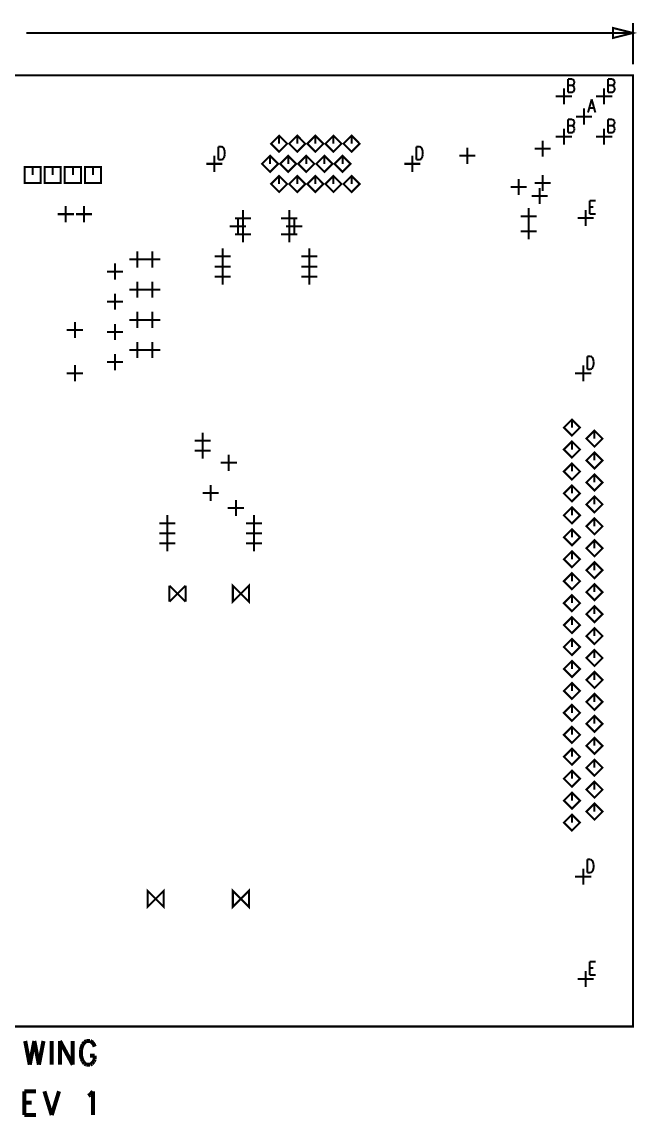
# Model space of a CAD drawing. Extents: x 7.3 to 18.3, y 4.7 to 13.
# Drawn here: x 11.26 to 14.3, y 7.55 to 12.99 of the extents above; entities that cross this region are included whole.
import ezdxf

# ---------------------------------------------------------------- set-up
doc = ezdxf.new("R2010")
doc.units = 0
doc.layers.add('DD_PHO', color=6, linetype='CONTINUOUS')

msp = doc.modelspace()

# ---------------------------------------------------------------- linework, layer by layer
at = {"layer": 'DD_PHO'}
for points, const_width in [([(14.299, 12.935), (14.199, 12.91), (14.199, 12.96), (14.299, 12.935)], 0.01), ([(14.299, 12.78), (14.299, 12.985)], 0.01), ([(14.299, 12.935), (11.28324, 12.935)], 0.01), ([(14.299, 12.73), (14.29902, 12.73)], 0.001), ([(8, 8), (14.299, 8), (14.299, 12.724), (8, 12.724), (8, 8)], 0.01), ([(13.975, 12.70562), (13.975, 12.64)], 0.01), ([(13.975, 12.70562), (13.99545, 12.70562)], 0.01), ([(13.975, 12.67437), (13.99545, 12.67437)], 0.01), ([(13.99545, 12.70562), (14.00227, 12.7025), (14.00454, 12.69937)], 0.01), ([(14.00454, 12.68062), (14.00227, 12.6775), (13.99545, 12.67437)], 0.01), ([(13.99545, 12.67437), (14.00227, 12.67125), (14.00454, 12.66812)], 0.01), ([(14.00454, 12.69937), (14.00681, 12.69312)], 0.01), ([(14.00681, 12.68687), (14.00454, 12.68062)], 0.01), ([(14.00681, 12.69312), (14.00681, 12.68687)], 0.01), ([(14.175, 12.70562), (14.175, 12.64)], 0.01), ([(14.175, 12.70562), (14.19545, 12.70562)], 0.01), ([(14.175, 12.67437), (14.19545, 12.67437)], 0.01), ([(14.19545, 12.70562), (14.20227, 12.7025), (14.20454, 12.69937)], 0.01), ([(14.20454, 12.68062), (14.20227, 12.6775), (14.19545, 12.67437)], 0.01), ([(14.19545, 12.67437), (14.20227, 12.67125), (14.20454, 12.66812)], 0.01), ([(14.20454, 12.69937), (14.20681, 12.69312)], 0.01), ([(14.20681, 12.68687), (14.20454, 12.68062)], 0.01), ([(14.20681, 12.69312), (14.20681, 12.68687)], 0.01), ([(13.915, 12.62), (13.995, 12.62)], 0.01), ([(13.955, 12.58), (13.955, 12.66)], 0.01), ([(14.00227, 12.64312), (13.99545, 12.64), (13.975, 12.64)], 0.01), ([(14.00454, 12.64625), (14.00227, 12.64312)], 0.01), ([(14.00454, 12.66812), (14.00681, 12.66187)], 0.01), ([(14.00681, 12.6525), (14.00454, 12.64625)], 0.01), ([(14.00681, 12.66187), (14.00681, 12.6525)], 0.01), ([(14.115, 12.62), (14.195, 12.62)], 0.01), ([(14.155, 12.58), (14.155, 12.66)], 0.01), ([(14.20227, 12.64312), (14.19545, 12.64), (14.175, 12.64)], 0.01), ([(14.20454, 12.64625), (14.20227, 12.64312)], 0.01), ([(14.20454, 12.66812), (14.20681, 12.66187)], 0.01), ([(14.20681, 12.6525), (14.20454, 12.64625)], 0.01), ([(14.20681, 12.66187), (14.20681, 12.6525)], 0.01), ([(14.09318, 12.60562), (14.075, 12.54)], 0.01), ([(14.08181, 12.56187), (14.10454, 12.56187)], 0.01), ([(14.09318, 12.60562), (14.11136, 12.54)], 0.01), ([(14.015, 12.52), (14.095, 12.52)], 0.01), ([(14.055, 12.48), (14.055, 12.56)], 0.01), ([(13.955, 12.38), (13.955, 12.46)], 0.01), ([(13.975, 12.50562), (13.975, 12.44)], 0.01), ([(13.975, 12.50562), (13.99545, 12.50562)], 0.01), ([(13.975, 12.47437), (13.99545, 12.47437)], 0.01), ([(13.99545, 12.50562), (14.00227, 12.5025), (14.00454, 12.49937)], 0.01), ([(14.00454, 12.48062), (14.00227, 12.4775), (13.99545, 12.47437)], 0.01), ([(13.99545, 12.47437), (14.00227, 12.47125), (14.00454, 12.46812)], 0.01), ([(14.00454, 12.49937), (14.00681, 12.49312)], 0.01), ([(14.00681, 12.48687), (14.00454, 12.48062)], 0.01), ([(14.00454, 12.46812), (14.00681, 12.46187)], 0.01), ([(14.00681, 12.49312), (14.00681, 12.48687)], 0.01), ([(14.00681, 12.46187), (14.00681, 12.4525)], 0.01), ([(14.155, 12.38), (14.155, 12.46)], 0.01), ([(14.175, 12.50562), (14.175, 12.44)], 0.01), ([(14.175, 12.50562), (14.19545, 12.50562)], 0.01), ([(14.175, 12.47437), (14.19545, 12.47437)], 0.01), ([(14.19545, 12.50562), (14.20227, 12.5025), (14.20454, 12.49937)], 0.01), ([(14.20454, 12.48062), (14.20227, 12.4775), (14.19545, 12.47437)], 0.01), ([(14.19545, 12.47437), (14.20227, 12.47125), (14.20454, 12.46812)], 0.01), ([(14.20454, 12.49937), (14.20681, 12.49312)], 0.01), ([(14.20681, 12.48687), (14.20454, 12.48062)], 0.01), ([(14.20454, 12.46812), (14.20681, 12.46187)], 0.01), ([(14.20681, 12.49312), (14.20681, 12.48687)], 0.01), ([(14.20681, 12.46187), (14.20681, 12.4525)], 0.01), ([(12.54, 12.345), (12.58, 12.385), (12.54, 12.425), (12.5, 12.385), (12.54, 12.345)], 0.01), ([(12.54, 12.385), (12.54, 12.425)], 0.01), ([(12.63, 12.345), (12.67, 12.385), (12.63, 12.425), (12.59, 12.385), (12.63, 12.345)], 0.01), ([(12.63, 12.385), (12.63, 12.425)], 0.01), ([(12.72, 12.345), (12.76, 12.385), (12.72, 12.425), (12.68, 12.385), (12.72, 12.345)], 0.01), ([(12.72, 12.385), (12.72, 12.425)], 0.01), ([(12.81, 12.345), (12.85, 12.385), (12.81, 12.425), (12.77, 12.385), (12.81, 12.345)], 0.01), ([(12.81, 12.385), (12.81, 12.425)], 0.01), ([(12.9, 12.345), (12.94, 12.385), (12.9, 12.425), (12.86, 12.385), (12.9, 12.345)], 0.01), ([(12.9, 12.385), (12.9, 12.425)], 0.01), ([(13.85, 12.32), (13.85, 12.4)], 0.01), ([(13.915, 12.42), (13.995, 12.42)], 0.01), ([(14.00227, 12.44312), (13.99545, 12.44), (13.975, 12.44)], 0.01), ([(14.00454, 12.44625), (14.00227, 12.44312)], 0.01), ([(14.00681, 12.4525), (14.00454, 12.44625)], 0.01), ([(14.115, 12.42), (14.195, 12.42)], 0.01), ([(14.20227, 12.44312), (14.19545, 12.44), (14.175, 12.44)], 0.01), ([(14.20454, 12.44625), (14.20227, 12.44312)], 0.01), ([(14.20681, 12.4525), (14.20454, 12.44625)], 0.01), ([(12.238, 12.37062), (12.238, 12.305)], 0.01), ([(12.238, 12.37062), (12.2539, 12.37062)], 0.01), ([(12.2539, 12.37062), (12.26072, 12.3675)], 0.01), ([(12.26072, 12.3675), (12.26527, 12.36125), (12.26754, 12.355)], 0.01), ([(12.26754, 12.355), (12.26981, 12.34562)], 0.01), ([(12.26981, 12.34562), (12.26981, 12.33)], 0.01), ([(13.222, 12.37062), (13.222, 12.305)], 0.01), ([(13.222, 12.37062), (13.2379, 12.37062)], 0.01), ([(13.2379, 12.37062), (13.24472, 12.3675)], 0.01), ([(13.24472, 12.3675), (13.24927, 12.36125), (13.25154, 12.355)], 0.01), ([(13.25154, 12.355), (13.25381, 12.34562)], 0.01), ([(13.25381, 12.34562), (13.25381, 12.33)], 0.01), ([(13.475, 12.285), (13.475, 12.365)], 0.01), ([(13.81, 12.36), (13.89, 12.36)], 0.01), ([(12.218, 12.245), (12.218, 12.325)], 0.01), ([(12.2539, 12.305), (12.238, 12.305)], 0.01), ([(12.26072, 12.30812), (12.2539, 12.305)], 0.01), ([(12.26527, 12.31437), (12.26072, 12.30812)], 0.01), ([(12.26754, 12.32062), (12.26527, 12.31437)], 0.01), ([(12.26981, 12.33), (12.26754, 12.32062)], 0.01), ([(12.495, 12.245), (12.535, 12.285), (12.495, 12.325), (12.455, 12.285), (12.495, 12.245)], 0.01), ([(12.495, 12.285), (12.495, 12.325)], 0.01), ([(12.585, 12.245), (12.625, 12.285), (12.585, 12.325), (12.545, 12.285), (12.585, 12.245)], 0.01), ([(12.585, 12.285), (12.585, 12.325)], 0.01), ([(12.675, 12.245), (12.715, 12.285), (12.675, 12.325), (12.635, 12.285), (12.675, 12.245)], 0.01), ([(12.675, 12.285), (12.675, 12.325)], 0.01), ([(12.765, 12.245), (12.805, 12.285), (12.765, 12.325), (12.725, 12.285), (12.765, 12.245)], 0.01), ([(12.765, 12.285), (12.765, 12.325)], 0.01), ([(12.855, 12.245), (12.895, 12.285), (12.855, 12.325), (12.815, 12.285), (12.855, 12.245)], 0.01), ([(12.855, 12.285), (12.855, 12.325)], 0.01), ([(13.202, 12.245), (13.202, 12.325)], 0.01), ([(13.2379, 12.305), (13.222, 12.305)], 0.01), ([(13.24472, 12.30812), (13.2379, 12.305)], 0.01), ([(13.24927, 12.31437), (13.24472, 12.30812)], 0.01), ([(13.25154, 12.32062), (13.24927, 12.31437)], 0.01), ([(13.25381, 12.33), (13.25154, 12.32062)], 0.01), ([(13.435, 12.325), (13.515, 12.325)], 0.01), ([(11.275, 12.19), (11.355, 12.19), (11.355, 12.27), (11.275, 12.27), (11.275, 12.19)], 0.01), ([(11.315, 12.23), (11.315, 12.27)], 0.01), ([(11.375, 12.19), (11.455, 12.19), (11.455, 12.27), (11.375, 12.27), (11.375, 12.19)], 0.01), ([(11.415, 12.23), (11.415, 12.27)], 0.01), ([(11.475, 12.19), (11.555, 12.19), (11.555, 12.27), (11.475, 12.27), (11.475, 12.19)], 0.01), ([(11.515, 12.23), (11.515, 12.27)], 0.01), ([(11.575, 12.19), (11.655, 12.19), (11.655, 12.27), (11.575, 12.27), (11.575, 12.19)], 0.01), ([(11.615, 12.23), (11.615, 12.27)], 0.01), ([(12.178, 12.285), (12.258, 12.285)], 0.01), ([(13.162, 12.285), (13.242, 12.285)], 0.01), ([(12.54, 12.145), (12.58, 12.185), (12.54, 12.225), (12.5, 12.185), (12.54, 12.145)], 0.01), ([(12.54, 12.185), (12.54, 12.225)], 0.01), ([(12.63, 12.145), (12.67, 12.185), (12.63, 12.225), (12.59, 12.185), (12.63, 12.145)], 0.01), ([(12.63, 12.185), (12.63, 12.225)], 0.01), ([(12.72, 12.145), (12.76, 12.185), (12.72, 12.225), (12.68, 12.185), (12.72, 12.145)], 0.01), ([(12.72, 12.185), (12.72, 12.225)], 0.01), ([(12.81, 12.145), (12.85, 12.185), (12.81, 12.225), (12.77, 12.185), (12.81, 12.145)], 0.01), ([(12.81, 12.185), (12.81, 12.225)], 0.01), ([(12.9, 12.145), (12.94, 12.185), (12.9, 12.225), (12.86, 12.185), (12.9, 12.145)], 0.01), ([(12.9, 12.185), (12.9, 12.225)], 0.01), ([(13.73, 12.13), (13.73, 12.21)], 0.01), ([(13.81, 12.19), (13.89, 12.19)], 0.01), ([(13.85, 12.15), (13.85, 12.23)], 0.01), ([(13.69, 12.17), (13.77, 12.17)], 0.01), ([(13.835, 12.085), (13.835, 12.165)], 0.01), ([(11.48, 11.995), (11.48, 12.075)], 0.01), ([(11.57, 11.995), (11.57, 12.075)], 0.01), ([(13.795, 12.125), (13.875, 12.125)], 0.01), ([(14.083, 12.10162), (14.083, 12.036)], 0.01), ([(14.083, 12.10162), (14.11254, 12.10162)], 0.01), ([(11.44, 12.035), (11.52, 12.035)], 0.01), ([(11.53, 12.035), (11.61, 12.035)], 0.01), ([(12.36, 11.975), (12.36, 12.055)], 0.01), ([(12.59, 11.975), (12.59, 12.055)], 0.01), ([(13.74, 12.025), (13.82, 12.025)], 0.01), ([(13.78, 11.985), (13.78, 12.065)], 0.01), ([(14.063, 11.976), (14.063, 12.056)], 0.01), ([(14.083, 12.07037), (14.10118, 12.07037)], 0.01), ([(14.083, 12.036), (14.11254, 12.036)], 0.01), ([(12.295, 11.975), (12.375, 11.975)], 0.01), ([(12.32, 12.015), (12.4, 12.015)], 0.01), ([(12.335, 11.935), (12.335, 12.015)], 0.01), ([(12.36, 11.895), (12.36, 11.975)], 0.01), ([(12.55, 12.015), (12.63, 12.015)], 0.01), ([(12.575, 11.975), (12.655, 11.975)], 0.01), ([(12.59, 11.895), (12.59, 11.975)], 0.01), ([(12.615, 11.935), (12.615, 12.015)], 0.01), ([(13.78, 11.91), (13.78, 11.99)], 0.01), ([(14.023, 12.016), (14.103, 12.016)], 0.01), ([(12.32, 11.935), (12.4, 11.935)], 0.01), ([(12.55, 11.935), (12.63, 11.935)], 0.01), ([(13.74, 11.95), (13.82, 11.95)], 0.01), ([(12.26, 11.785), (12.26, 11.865)], 0.01), ([(12.69, 11.785), (12.69, 11.865)], 0.01), ([(11.795, 11.81), (11.875, 11.81)], 0.01), ([(11.835, 11.77), (11.835, 11.85)], 0.01), ([(11.87, 11.81), (11.95, 11.81)], 0.01), ([(11.91, 11.77), (11.91, 11.85)], 0.01), ([(12.22, 11.825), (12.3, 11.825)], 0.01), ([(12.26, 11.735), (12.26, 11.815)], 0.01), ([(12.65, 11.825), (12.73, 11.825)], 0.01), ([(12.69, 11.735), (12.69, 11.815)], 0.01), ([(11.685, 11.75), (11.765, 11.75)], 0.01), ([(11.725, 11.71), (11.725, 11.79)], 0.01), ([(12.22, 11.775), (12.3, 11.775)], 0.01), ([(12.26, 11.685), (12.26, 11.765)], 0.01), ([(12.65, 11.775), (12.73, 11.775)], 0.01), ([(12.69, 11.685), (12.69, 11.765)], 0.01), ([(11.835, 11.62), (11.835, 11.7)], 0.01), ([(11.91, 11.62), (11.91, 11.7)], 0.01), ([(12.22, 11.725), (12.3, 11.725)], 0.01), ([(12.65, 11.725), (12.73, 11.725)], 0.01), ([(11.725, 11.56), (11.725, 11.64)], 0.01), ([(11.795, 11.66), (11.875, 11.66)], 0.01), ([(11.87, 11.66), (11.95, 11.66)], 0.01), ([(11.685, 11.6), (11.765, 11.6)], 0.01), ([(11.835, 11.47), (11.835, 11.55)], 0.01), ([(11.91, 11.47), (11.91, 11.55)], 0.01), ([(11.525, 11.42), (11.525, 11.5)], 0.01), ([(11.725, 11.41), (11.725, 11.49)], 0.01), ([(11.795, 11.51), (11.875, 11.51)], 0.01), ([(11.87, 11.51), (11.95, 11.51)], 0.01), ([(11.485, 11.46), (11.565, 11.46)], 0.01), ([(11.685, 11.45), (11.765, 11.45)], 0.01), ([(11.835, 11.32), (11.835, 11.4)], 0.01), ([(11.91, 11.32), (11.91, 11.4)], 0.01), ([(11.725, 11.26), (11.725, 11.34)], 0.01), ([(11.795, 11.36), (11.875, 11.36)], 0.01), ([(11.87, 11.36), (11.95, 11.36)], 0.01), ([(14.071, 11.32962), (14.071, 11.264)], 0.01), ([(14.071, 11.32962), (14.0869, 11.32962)], 0.01), ([(14.0869, 11.32962), (14.09372, 11.3265)], 0.01), ([(14.09372, 11.3265), (14.09827, 11.32025), (14.10054, 11.314)], 0.01), ([(14.10054, 11.314), (14.10281, 11.30462)], 0.01), ([(11.525, 11.205), (11.525, 11.285)], 0.01), ([(11.685, 11.3), (11.765, 11.3)], 0.01), ([(14.051, 11.204), (14.051, 11.284)], 0.01), ([(14.0869, 11.264), (14.071, 11.264)], 0.01), ([(14.09372, 11.26712), (14.0869, 11.264)], 0.01), ([(14.09827, 11.27337), (14.09372, 11.26712)], 0.01), ([(14.10054, 11.27962), (14.09827, 11.27337)], 0.01), ([(14.10281, 11.289), (14.10054, 11.27962)], 0.01), ([(14.10281, 11.30462), (14.10281, 11.289)], 0.01), ([(11.485, 11.245), (11.565, 11.245)], 0.01), ([(14.011, 11.244), (14.091, 11.244)], 0.01), ([(13.995, 10.935), (14.035, 10.975), (13.995, 11.015), (13.955, 10.975), (13.995, 10.935)], 0.01), ([(13.995, 10.975), (13.995, 11.015)], 0.01), ([(12.16, 10.87), (12.16, 10.95)], 0.01), ([(14.107, 10.88), (14.147, 10.92), (14.107, 10.96), (14.067, 10.92), (14.107, 10.88)], 0.01), ([(14.107, 10.92), (14.107, 10.96)], 0.01), ([(12.12, 10.91), (12.2, 10.91)], 0.01), ([(12.16, 10.82), (12.16, 10.9)], 0.01), ([(13.995, 10.826), (14.035, 10.866), (13.995, 10.906), (13.955, 10.866), (13.995, 10.826)], 0.01), ([(13.995, 10.866), (13.995, 10.906)], 0.01), ([(12.12, 10.86), (12.2, 10.86)], 0.01), ([(12.29, 10.76), (12.29, 10.84)], 0.01), ([(14.107, 10.7715), (14.147, 10.8115), (14.107, 10.8515), (14.067, 10.8115), (14.107, 10.7715)], 0.01), ([(14.107, 10.8115), (14.107, 10.8515)], 0.01), ([(12.25, 10.8), (12.33, 10.8)], 0.01), ([(13.995, 10.717), (14.035, 10.757), (13.995, 10.797), (13.955, 10.757), (13.995, 10.717)], 0.01), ([(13.995, 10.757), (13.995, 10.797)], 0.01), ([(14.107, 10.6625), (14.147, 10.7025), (14.107, 10.7425), (14.067, 10.7025), (14.107, 10.6625)], 0.01), ([(14.107, 10.7025), (14.107, 10.7425)], 0.01), ([(12.2, 10.61), (12.2, 10.69)], 0.01), ([(13.995, 10.608), (14.035, 10.648), (13.995, 10.688), (13.955, 10.648), (13.995, 10.608)], 0.01), ([(13.995, 10.648), (13.995, 10.688)], 0.01), ([(12.16, 10.65), (12.24, 10.65)], 0.01), ([(12.325, 10.535), (12.325, 10.615)], 0.01), ([(14.107, 10.5535), (14.147, 10.5935), (14.107, 10.6335), (14.067, 10.5935), (14.107, 10.5535)], 0.01), ([(14.107, 10.5935), (14.107, 10.6335)], 0.01), ([(12.285, 10.575), (12.365, 10.575)], 0.01), ([(13.995, 10.499), (14.035, 10.539), (13.995, 10.579), (13.955, 10.539), (13.995, 10.499)], 0.01), ([(13.995, 10.539), (13.995, 10.579)], 0.01), ([(11.945, 10.5), (12.025, 10.5)], 0.01), ([(11.985, 10.46), (11.985, 10.54)], 0.01), ([(12.375, 10.5), (12.455, 10.5)], 0.01), ([(12.415, 10.46), (12.415, 10.54)], 0.01), ([(14.107, 10.4445), (14.147, 10.4845), (14.107, 10.5245), (14.067, 10.4845), (14.107, 10.4445)], 0.01), ([(14.107, 10.4845), (14.107, 10.5245)], 0.01), ([(11.945, 10.45), (12.025, 10.45)], 0.01), ([(11.985, 10.41), (11.985, 10.49)], 0.01), ([(11.985, 10.36), (11.985, 10.44)], 0.01), ([(12.375, 10.45), (12.455, 10.45)], 0.01), ([(12.415, 10.41), (12.415, 10.49)], 0.01), ([(12.415, 10.36), (12.415, 10.44)], 0.01), ([(13.995, 10.39), (14.035, 10.43), (13.995, 10.47), (13.955, 10.43), (13.995, 10.39)], 0.01), ([(13.995, 10.43), (13.995, 10.47)], 0.01), ([(11.945, 10.4), (12.025, 10.4)], 0.01), ([(12.375, 10.4), (12.455, 10.4)], 0.01), ([(14.107, 10.3355), (14.147, 10.3755), (14.107, 10.4155), (14.067, 10.3755), (14.107, 10.3355)], 0.01), ([(14.107, 10.3755), (14.107, 10.4155)], 0.01), ([(13.995, 10.281), (14.035, 10.321), (13.995, 10.361), (13.955, 10.321), (13.995, 10.281)], 0.01), ([(13.995, 10.321), (13.995, 10.361)], 0.01), ([(14.107, 10.2265), (14.147, 10.2665), (14.107, 10.3065), (14.067, 10.2665), (14.107, 10.2265)], 0.01), ([(14.107, 10.2665), (14.107, 10.3065)], 0.01), ([(13.995, 10.172), (14.035, 10.212), (13.995, 10.252), (13.955, 10.212), (13.995, 10.172)], 0.01), ([(13.995, 10.212), (13.995, 10.252)], 0.01), ([(11.99503, 10.11), (12.07503, 10.19)], 0.01), ([(12.07503, 10.11), (11.99503, 10.19)], 0.01), ([(11.99503, 10.19), (11.99503, 10.11)], 0.01), ([(12.07503, 10.19), (12.07503, 10.11)], 0.01), ([(12.31, 10.11), (12.39, 10.19), (12.39, 10.11), (12.31, 10.19), (12.31, 10.11)], 0.01), ([(14.107, 10.1175), (14.147, 10.1575), (14.107, 10.1975), (14.067, 10.1575), (14.107, 10.1175)], 0.01), ([(14.107, 10.1575), (14.107, 10.1975)], 0.01), ([(13.995, 10.063), (14.035, 10.103), (13.995, 10.143), (13.955, 10.103), (13.995, 10.063)], 0.01), ([(13.995, 10.103), (13.995, 10.143)], 0.01), ([(14.107, 10.0085), (14.147, 10.0485), (14.107, 10.0885), (14.067, 10.0485), (14.107, 10.0085)], 0.01), ([(14.107, 10.0485), (14.107, 10.0885)], 0.01), ([(13.995, 9.954), (14.035, 9.994), (13.995, 10.034), (13.955, 9.994), (13.995, 9.954)], 0.01), ([(13.995, 9.994), (13.995, 10.034)], 0.01), ([(14.107, 9.8995), (14.147, 9.9395), (14.107, 9.9795), (14.067, 9.9395), (14.107, 9.8995)], 0.01), ([(14.107, 9.9395), (14.107, 9.9795)], 0.01), ([(13.995, 9.845), (14.035, 9.885), (13.995, 9.925), (13.955, 9.885), (13.995, 9.845)], 0.01), ([(13.995, 9.885), (13.995, 9.925)], 0.01), ([(14.107, 9.7905), (14.147, 9.8305), (14.107, 9.8705), (14.067, 9.8305), (14.107, 9.7905)], 0.01), ([(14.107, 9.8305), (14.107, 9.8705)], 0.01), ([(13.995, 9.736), (14.035, 9.776), (13.995, 9.816), (13.955, 9.776), (13.995, 9.736)], 0.01), ([(13.995, 9.776), (13.995, 9.816)], 0.01), ([(14.107, 9.6815), (14.147, 9.7215), (14.107, 9.7615), (14.067, 9.7215), (14.107, 9.6815)], 0.01), ([(14.107, 9.7215), (14.107, 9.7615)], 0.01), ([(13.995, 9.627), (14.035, 9.667), (13.995, 9.707), (13.955, 9.667), (13.995, 9.627)], 0.01), ([(13.995, 9.667), (13.995, 9.707)], 0.01), ([(14.107, 9.5725), (14.147, 9.6125), (14.107, 9.6525), (14.067, 9.6125), (14.107, 9.5725)], 0.01), ([(14.107, 9.6125), (14.107, 9.6525)], 0.01), ([(13.995, 9.518), (14.035, 9.558), (13.995, 9.598), (13.955, 9.558), (13.995, 9.518)], 0.01), ([(13.995, 9.558), (13.995, 9.598)], 0.01), ([(14.107, 9.4635), (14.147, 9.5035), (14.107, 9.5435), (14.067, 9.5035), (14.107, 9.4635)], 0.01), ([(14.107, 9.5035), (14.107, 9.5435)], 0.01), ([(13.995, 9.409), (14.035, 9.449), (13.995, 9.489), (13.955, 9.449), (13.995, 9.409)], 0.01), ([(13.995, 9.449), (13.995, 9.489)], 0.01), ([(14.107, 9.3545), (14.147, 9.3945), (14.107, 9.4345), (14.067, 9.3945), (14.107, 9.3545)], 0.01), ([(14.107, 9.3945), (14.107, 9.4345)], 0.01), ([(13.995, 9.3), (14.035, 9.34), (13.995, 9.38), (13.955, 9.34), (13.995, 9.3)], 0.01), ([(13.995, 9.34), (13.995, 9.38)], 0.01), ([(14.107, 9.2455), (14.147, 9.2855), (14.107, 9.3255), (14.067, 9.2855), (14.107, 9.2455)], 0.01), ([(14.107, 9.2855), (14.107, 9.3255)], 0.01), ([(13.995, 9.191), (14.035, 9.231), (13.995, 9.271), (13.955, 9.231), (13.995, 9.191)], 0.01), ([(13.995, 9.231), (13.995, 9.271)], 0.01), ([(14.107, 9.1365), (14.147, 9.1765), (14.107, 9.2165), (14.067, 9.1765), (14.107, 9.1365)], 0.01), ([(14.107, 9.1765), (14.107, 9.2165)], 0.01), ([(13.995, 9.082), (14.035, 9.122), (13.995, 9.162), (13.955, 9.122), (13.995, 9.082)], 0.01), ([(13.995, 9.122), (13.995, 9.162)], 0.01), ([(14.107, 9.0275), (14.147, 9.0675), (14.107, 9.1075), (14.067, 9.0675), (14.107, 9.0275)], 0.01), ([(14.107, 9.0675), (14.107, 9.1075)], 0.01), ([(13.995, 8.973), (14.035, 9.013), (13.995, 9.053), (13.955, 9.013), (13.995, 8.973)], 0.01), ([(13.995, 9.013), (13.995, 9.053)], 0.01), ([(14.071, 8.82962), (14.071, 8.764)], 0.01), ([(14.071, 8.82962), (14.0869, 8.82962)], 0.01), ([(14.0869, 8.82962), (14.09372, 8.8265)], 0.01), ([(14.09372, 8.8265), (14.09827, 8.82025), (14.10054, 8.814)], 0.01), ([(14.10054, 8.814), (14.10281, 8.80462)], 0.01), ([(14.051, 8.704), (14.051, 8.784)], 0.01), ([(14.0869, 8.764), (14.071, 8.764)], 0.01), ([(14.09372, 8.76712), (14.0869, 8.764)], 0.01), ([(14.09827, 8.77337), (14.09372, 8.76712)], 0.01), ([(14.10054, 8.77962), (14.09827, 8.77337)], 0.01), ([(14.10281, 8.789), (14.10054, 8.77962)], 0.01), ([(14.10281, 8.80462), (14.10281, 8.789)], 0.01), ([(14.011, 8.744), (14.091, 8.744)], 0.01), ([(11.88677, 8.59425), (11.96677, 8.67425), (11.96677, 8.59425), (11.88677, 8.67425), (11.88677, 8.59425)], 0.01), ([(12.31, 8.59425), (12.39, 8.67425), (12.39, 8.59425), (12.31, 8.67425), (12.31, 8.59425)], 0.01), ([(14.083, 8.32162), (14.083, 8.256)], 0.01), ([(14.083, 8.32162), (14.11254, 8.32162)], 0.01), ([(14.063, 8.196), (14.063, 8.276)], 0.01), ([(14.083, 8.29037), (14.10118, 8.29037)], 0.01), ([(14.023, 8.236), (14.103, 8.236)], 0.01), ([(14.083, 8.256), (14.11254, 8.256)], 0.01), ([(11.27818, 7.92812), (11.3009, 7.81)], 0.02), ([(11.32363, 7.92812), (11.3009, 7.81)], 0.02), ([(11.32363, 7.92812), (11.34636, 7.81)], 0.02), ([(11.36909, 7.92812), (11.34636, 7.81)], 0.02), ([(11.41, 7.92812), (11.41, 7.81)], 0.02), ([(11.4509, 7.92812), (11.4509, 7.81)], 0.02), ([(11.4509, 7.92812), (11.51454, 7.81)], 0.02), ([(11.51454, 7.92812), (11.51454, 7.81)], 0.02), ([(11.56454, 7.91125), (11.56, 7.9), (11.55545, 7.88312)], 0.02), ([(11.55545, 7.88312), (11.55545, 7.855), (11.56, 7.83812)], 0.02), ([(11.57363, 7.9225), (11.56454, 7.91125)], 0.02), ([(11.58272, 7.92812), (11.57363, 7.9225)], 0.02), ([(11.6009, 7.92812), (11.58272, 7.92812)], 0.02), ([(11.62363, 7.9), (11.61909, 7.91125), (11.61, 7.9225), (11.6009, 7.92812)], 0.02), ([(11.56, 7.83812), (11.56454, 7.82687)], 0.02), ([(11.56454, 7.82687), (11.57363, 7.81562)], 0.02), ([(11.6009, 7.855), (11.62363, 7.855)], 0.02), ([(11.61, 7.81562), (11.61909, 7.82687)], 0.02), ([(11.61909, 7.82687), (11.62363, 7.83812)], 0.02), ([(11.62363, 7.83812), (11.62363, 7.855)], 0.02), ([(11.57363, 7.81562), (11.58272, 7.81)], 0.02), ([(11.58272, 7.81), (11.6009, 7.81)], 0.02), ([(11.6009, 7.81), (11.61, 7.81562)], 0.02), ([(11.27363, 7.67812), (11.27363, 7.56)], 0.02), ([(11.27363, 7.67812), (11.33272, 7.67812)], 0.02), ([(11.37363, 7.67812), (11.41, 7.56)], 0.02), ([(11.44636, 7.67812), (11.41, 7.56)], 0.02), ([(11.59181, 7.65562), (11.6009, 7.66125)], 0.02), ([(11.6009, 7.66125), (11.61454, 7.67812)], 0.02), ([(11.61454, 7.67812), (11.61454, 7.56)], 0.02), ([(11.27363, 7.62187), (11.31, 7.62187)], 0.02), ([(11.27363, 7.56), (11.33272, 7.56)], 0.02)]:
    msp.add_lwpolyline(points, dxfattribs=dict(at, const_width=const_width))

doc.saveas('drawing.dxf')
